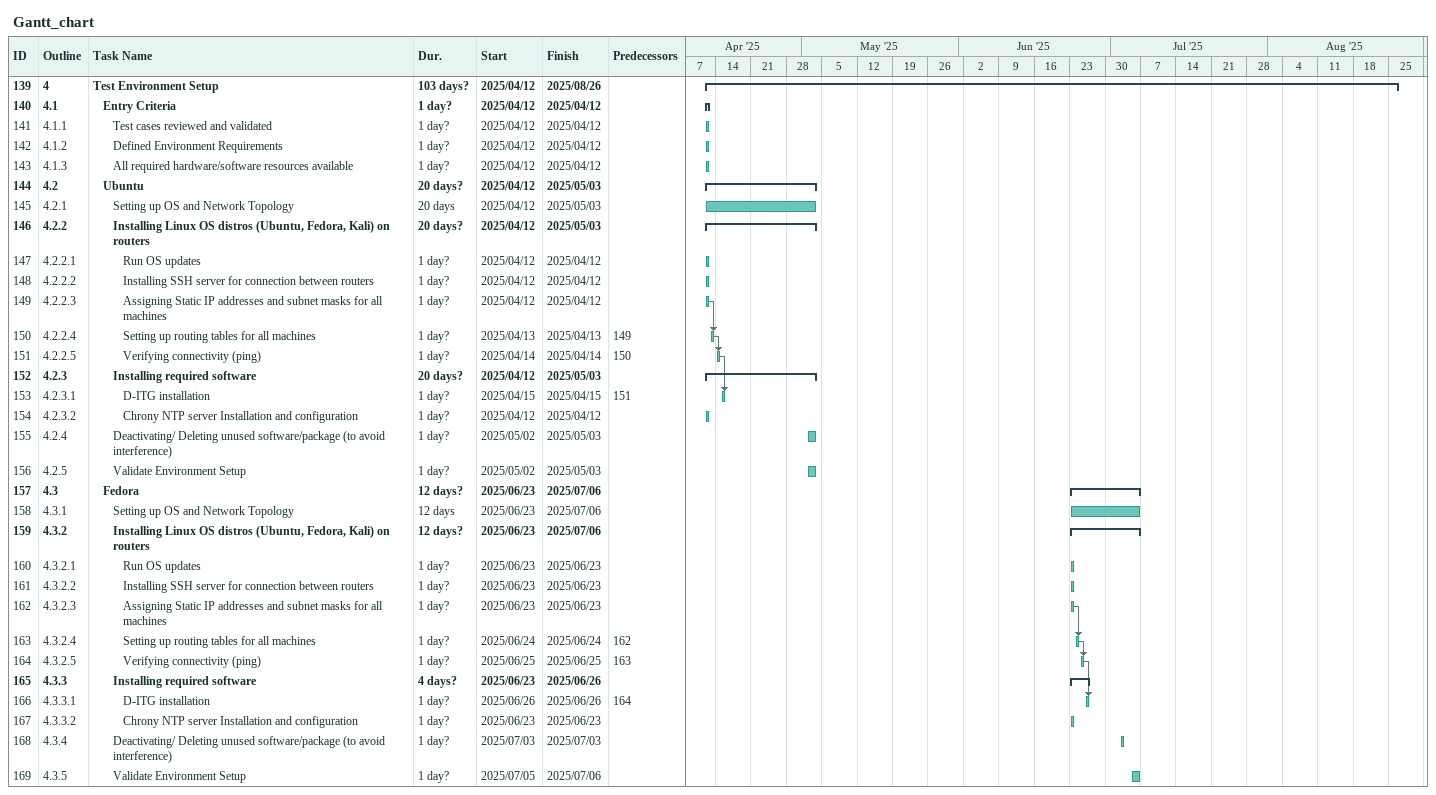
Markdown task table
Gantt_chart

| ID | WBS | Task | Duration | Start | Finish | Predecessors |
|---|---|---|---|---|---|---|
| 139 | 4 | **Test Environment Setup** | 103d? | 2025-04-12 | 2025-08-26 |  |
| 140 | 4.1 | **Entry Criteria** | 1d? | 2025-04-12 | 2025-04-12 |  |
| 141 | 4.1.1 | Test cases reviewed and validated | 1d? | 2025-04-12 | 2025-04-12 |  |
| 142 | 4.1.2 | Defined Environment Requirements | 1d? | 2025-04-12 | 2025-04-12 |  |
| 143 | 4.1.3 | All required hardware/software resources available | 1d? | 2025-04-12 | 2025-04-12 |  |
| 144 | 4.2 | **Ubuntu** | 20d? | 2025-04-12 | 2025-05-03 |  |
| 145 | 4.2.1 | Setting up OS and Network Topology | 20d | 2025-04-12 | 2025-05-03 |  |
| 146 | 4.2.2 | **Installing Linux OS distros (Ubuntu, Fedora, Kali) on routers** | 20d? | 2025-04-12 | 2025-05-03 |  |
| 147 | 4.2.2.1 | Run OS updates | 1d? | 2025-04-12 | 2025-04-12 |  |
| 148 | 4.2.2.2 | Installing SSH server for connection between routers | 1d? | 2025-04-12 | 2025-04-12 |  |
| 149 | 4.2.2.3 | Assigning Static IP addresses and subnet masks for all machines | 1d? | 2025-04-12 | 2025-04-12 |  |
| 150 | 4.2.2.4 | Setting up routing tables for all machines | 1d? | 2025-04-13 | 2025-04-13 | 149 |
| 151 | 4.2.2.5 | Verifying connectivity (ping) | 1d? | 2025-04-14 | 2025-04-14 | 150 |
| 152 | 4.2.3 | **Installing required software** | 20d? | 2025-04-12 | 2025-05-03 |  |
| 153 | 4.2.3.1 | D-ITG installation | 1d? | 2025-04-15 | 2025-04-15 | 151 |
| 154 | 4.2.3.2 | Chrony NTP server Installation and configuration | 1d? | 2025-04-12 | 2025-04-12 |  |
| 155 | 4.2.4 | Deactivating/ Deleting unused software/package (to avoid interference) | 1d? | 2025-05-02 | 2025-05-03 |  |
| 156 | 4.2.5 | Validate Environment Setup | 1d? | 2025-05-02 | 2025-05-03 |  |
| 157 | 4.3 | **Fedora** | 12d? | 2025-06-23 | 2025-07-06 |  |
| 158 | 4.3.1 | Setting up OS and Network Topology | 12d | 2025-06-23 | 2025-07-06 |  |
| 159 | 4.3.2 | **Installing Linux OS distros (Ubuntu, Fedora, Kali) on routers** | 12d? | 2025-06-23 | 2025-07-06 |  |
| 160 | 4.3.2.1 | Run OS updates | 1d? | 2025-06-23 | 2025-06-23 |  |
| 161 | 4.3.2.2 | Installing SSH server for connection between routers | 1d? | 2025-06-23 | 2025-06-23 |  |
| 162 | 4.3.2.3 | Assigning Static IP addresses and subnet masks for all machines | 1d? | 2025-06-23 | 2025-06-23 |  |
| 163 | 4.3.2.4 | Setting up routing tables for all machines | 1d? | 2025-06-24 | 2025-06-24 | 162 |
| 164 | 4.3.2.5 | Verifying connectivity (ping) | 1d? | 2025-06-25 | 2025-06-25 | 163 |
| 165 | 4.3.3 | **Installing required software** | 4d? | 2025-06-23 | 2025-06-26 |  |
| 166 | 4.3.3.1 | D-ITG installation | 1d? | 2025-06-26 | 2025-06-26 | 164 |
| 167 | 4.3.3.2 | Chrony NTP server Installation and configuration | 1d? | 2025-06-23 | 2025-06-23 |  |
| 168 | 4.3.4 | Deactivating/ Deleting unused software/package (to avoid interference) | 1d? | 2025-07-03 | 2025-07-03 |  |
| 169 | 4.3.5 | Validate Environment Setup | 1d? | 2025-07-05 | 2025-07-06 |  |
